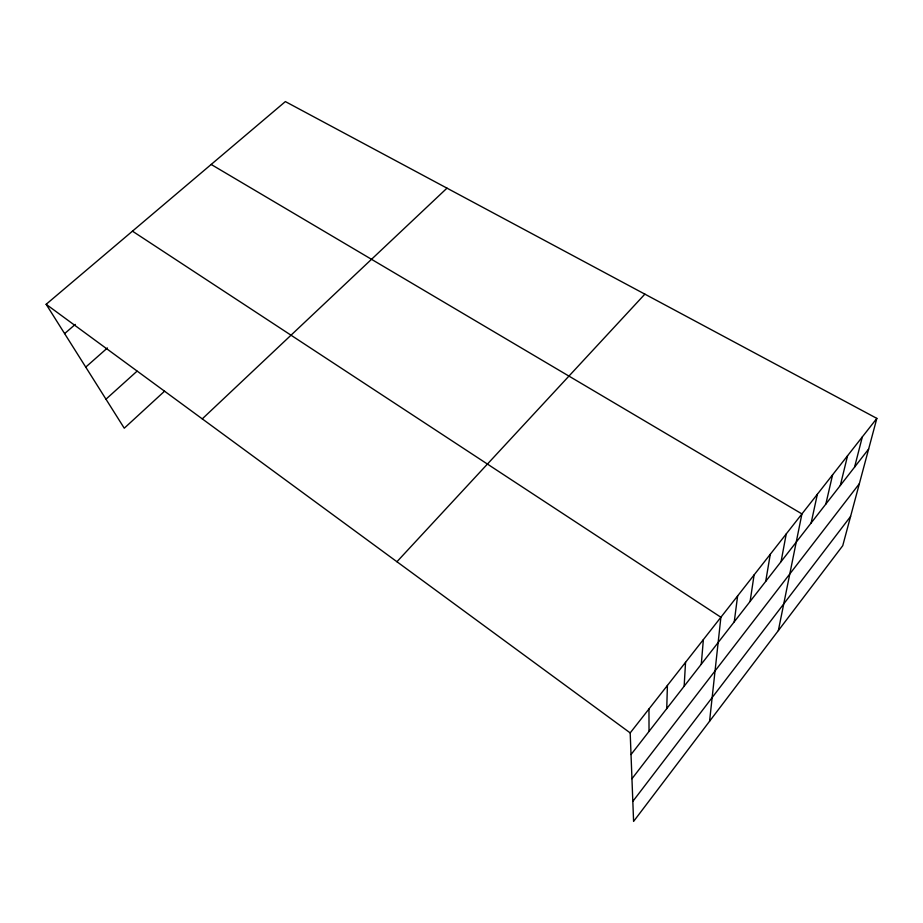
<?xml version="1.0" encoding="UTF-8"?>
<svg xmlns="http://www.w3.org/2000/svg" width="923" height="923" viewBox="0 0 923 923"><rect width="100%" height="100%" fill="white"/><g stroke="black" fill="none" stroke-linecap="round" stroke-linejoin="round"><path stroke-width="1.38" d="M666.741 708.645L667.41 685.454M684.151 686.25L685.547 662.333M701.284 664.225L703.372 639.593M709.568 721.255L720.898 617.245L132.451 231.165M734.246 621.848L737.627 595.912M750.099 601.461L754.091 574.925M765.709 581.398L770.29 554.261M781.077 561.634L786.234 533.932M778.354 630.571L801.925 513.915L211.171 164.456M811.132 522.983L817.374 494.22M825.831 504.096L832.592 474.814M840.311 485.486L847.568 455.72M854.571 467.142L862.324 436.902M876.85 418.384L842.745 545.701L633.593 821.412L630.19 732.908L876.85 418.384L285.369 101.588L46.15 304.302L124.259 428.203L164.548 391.19M632.82 801.383L850.579 516.453M631.955 778.747L859.348 483.71M631.02 754.553L868.624 449.063M396.936 561.738L644.877 294.137M202.264 418.869L446.986 188.154M105.972 399.186L137.019 371.196M85.747 367.112L107.426 347.959M64.622 333.607L75.282 324.4M46.15 304.302L630.19 732.908M648.961 708.979L649.031 731.408"/></g></svg>
